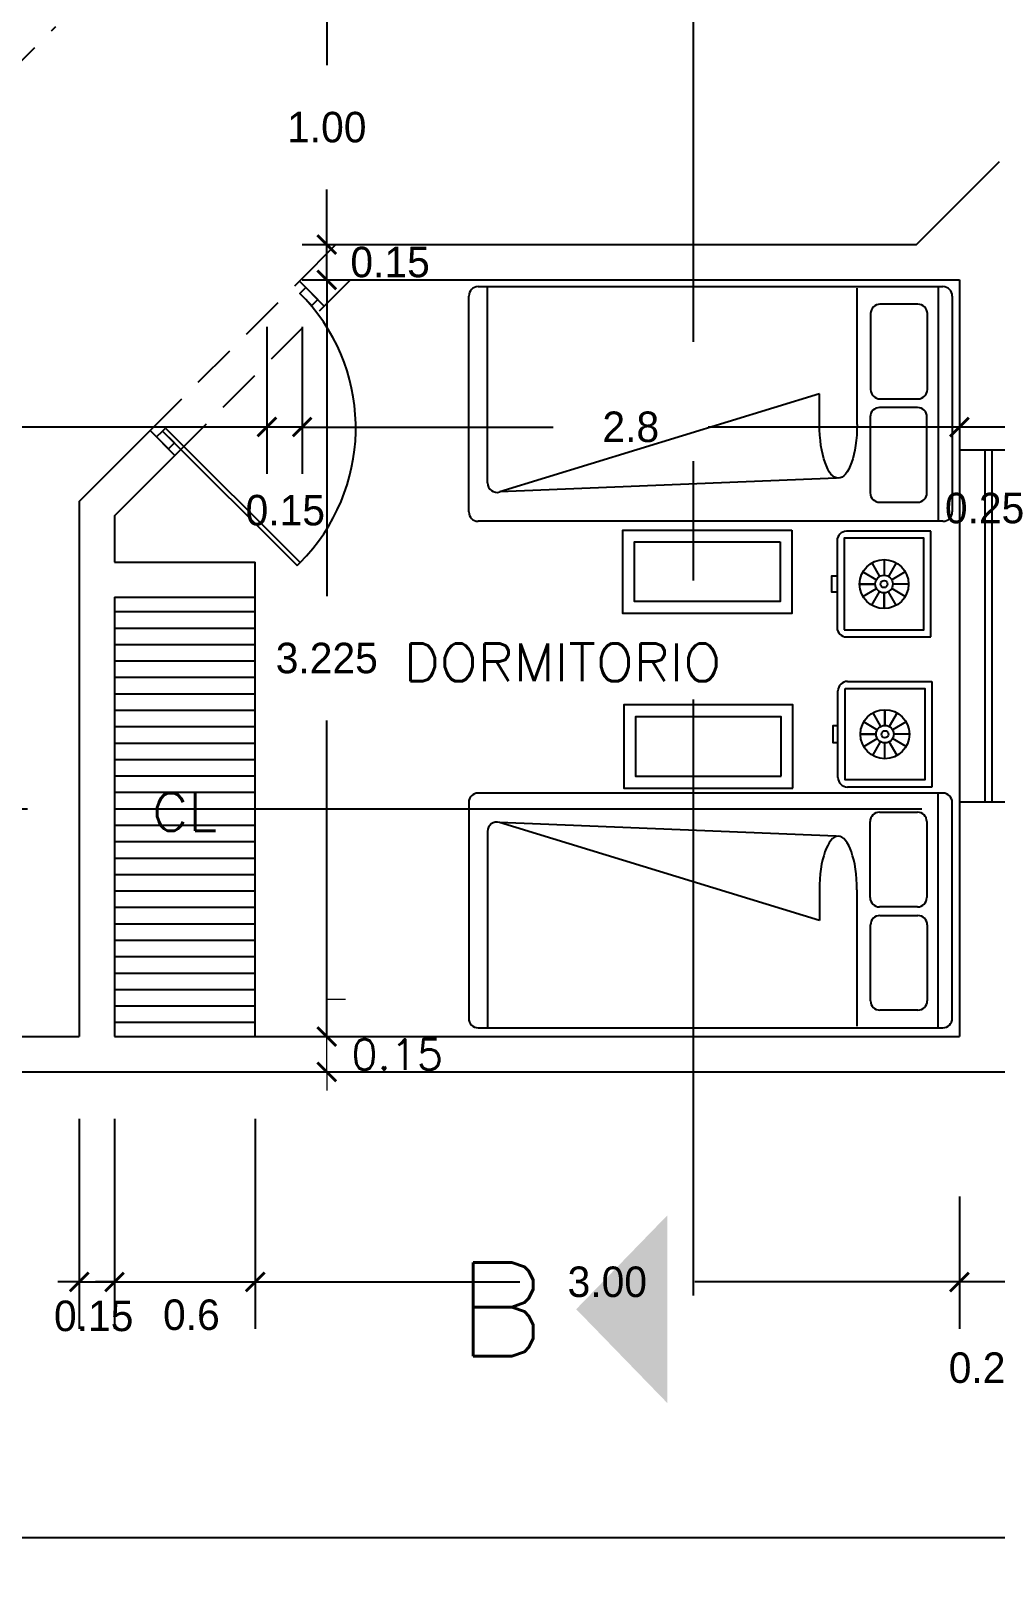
# Model space of a CAD drawing. Header units: millimetres. Extents: x 223 to 336, y 70 to 137.
# Drawn here: x 321.78 to 325.89, y 120.48 to 127.1 of the extents above; entities that cross this region are included whole.
import ezdxf

# ---------------------------------------------------------------- set-up
doc = ezdxf.new("R2010")
doc.units = ezdxf.units.MM
doc.linetypes.add('CENTERX2', pattern=[101.6, 63.5, -12.7, 12.7, -12.7])
doc.linetypes.add('HIDDEN', pattern=[9.525, 6.35, -3.175])
doc.layers.add('COTAS', color=3, linetype='Continuous', lineweight=9)
for name, color, linetype in [('linea-corte', 140, 'CENTERX2'), ('MUEBLES', 253, 'Continuous'), ('MUROS', 5, 'Continuous'), ('MUROS-BAJOS', 40, 'Continuous'), ('pisos', 8, 'Continuous'), ('PROYECCIONES', 6, 'HIDDEN'), ('PUERTAS', 2, 'Continuous'), ('TEXTOS', 4, 'Continuous')]:
    doc.layers.add(name, color=color, linetype=linetype)
doc.layers.add('VENTANAS', color=250, linetype='Continuous', plot=False)
doc.styles.add('ROMANS', font='romans.shx', dxfattribs={"height": 0.05})
doc.dimstyles.new('ISO-25', dxfattribs={"dimtxt": 0.13, "dimasz": 0.08, "dimexe": 0.2, "dimexo": 0.2, "dimgap": 0.2, "dimtad": 0, "dimtih": 1, "dimtoh": 1, "dimdec": 3, "dimdsep": 46, "dimtxsty": 'Standard', "dimblk": 'ARCHTICK', "dimcen": 3, "dimadec": 0, "dimazin": 0, "dimtfac": 1, "dimtdec": 3, "dimtmove": 0, "dimatfit": 3, "dimldrblk": 'ARCHTICK', "dimfxl": 1, "dimarcsym": 0})

# ---------------------------------------------------------------- blocks, each defined once
blk = doc.blocks.new('_ARCHTICK')
at = {"color": 0, "linetype": 'ByBlock', "const_width": 0.15}
blk.add_lwpolyline([(-0.5, -0.5), (0.5, 0.5)], dxfattribs=at)
blk = doc.blocks.new('*D320')
at = {"layer": 'COTAS', "color": 0, "lineweight": -2, "ltscale": 0.05, "transparency": 16777216}
for p, q in [((298.285, 121.981), (298.285, 120.4762)), ((334.345, 121.981), (334.345, 120.4762)), ((298.285, 120.6762), (315.8658, 120.6762)), ((334.345, 120.6762), (316.7642, 120.6762))]:
    blk.add_line(p, q, dxfattribs=at)
at = {"layer": 'Defpoints', "color": 0, "ltscale": 0.05, "transparency": 16777216}
for p in [(298.285, 122.181), (334.345, 122.181), (334.345, 120.6762)]:
    blk.add_point(p, dxfattribs=at)
at = {"layer": 'COTAS', "color": 0, "lineweight": -2, "ltscale": 0.05, "transparency": 16777216, "xscale": 0.08, "yscale": 0.08, "zscale": 0.08, "rotation": 180}
blk.add_blockref('_ARCHTICK', (298.285, 120.6762), dxfattribs=at)
at = {"layer": 'COTAS', "color": 0, "lineweight": -2, "ltscale": 0.05, "transparency": 16777216, "xscale": 0.08, "yscale": 0.08, "zscale": 0.08}
blk.add_blockref('_ARCHTICK', (334.345, 120.6762), dxfattribs=at)
at = {"layer": 'COTAS', "color": 0, "ltscale": 0.05, "transparency": 16777216, "insert": (316.315, 120.6762), "char_height": 0.13, "attachment_point": 5}
blk.add_mtext('36.06', dxfattribs=at)
blk = doc.blocks.new('*D401')
at = {"layer": 'COTAS', "color": 0, "lineweight": -2, "ltscale": 0.05, "transparency": 16777216}
for p, q in [((323.4306, 127.1878), (322.8354, 127.1878)), ((323.0354, 127.1878), (323.0354, 126.9528)), ((323.0354, 126.1878), (323.0354, 126.4228)), ((322.9306, 126.1878), (323.2354, 126.1878))]:
    blk.add_line(p, q, dxfattribs=at)
at = {"layer": 'Defpoints', "color": 0, "ltscale": 0.05, "transparency": 16777216}
for p in [(323.0354, 127.1878), (323.6306, 127.1878), (322.7306, 126.1878)]:
    blk.add_point(p, dxfattribs=at)
at = {"layer": 'COTAS', "color": 0, "lineweight": -2, "ltscale": 0.05, "transparency": 16777216, "xscale": 0.08, "yscale": 0.08, "zscale": 0.08}
for p, rotation in [((323.0354, 127.1878), 90), ((323.0354, 126.1878), 270)]:
    blk.add_blockref('_ARCHTICK', p, dxfattribs=dict(at, rotation=rotation))
at = {"layer": 'COTAS', "color": 0, "ltscale": 0.05, "transparency": 16777216, "insert": (323.0354, 126.6878), "char_height": 0.13, "attachment_point": 5}
blk.add_mtext('1.00', dxfattribs=at)
blk = doc.blocks.new('*D355')
at = {"layer": 'COTAS', "color": 0, "lineweight": -2, "ltscale": 0.05, "transparency": 16777216}
for p, q in [((322.7306, 122.131), (322.7306, 121.5672)), ((325.7306, 122.131), (325.7306, 121.5672)), ((322.7306, 121.7672), (323.8573, 121.7672)), ((325.7306, 121.7672), (324.604, 121.7672))]:
    blk.add_line(p, q, dxfattribs=at)
at = {"layer": 'Defpoints', "color": 0, "ltscale": 0.05, "transparency": 16777216}
for p in [(322.7306, 122.331), (325.7306, 122.331), (322.7306, 121.7672)]:
    blk.add_point(p, dxfattribs=at)
at = {"layer": 'COTAS', "color": 0, "lineweight": -2, "ltscale": 0.05, "transparency": 16777216, "xscale": 0.08, "yscale": 0.08, "zscale": 0.08, "rotation": 180}
blk.add_blockref('_ARCHTICK', (322.7306, 121.7672), dxfattribs=at)
at = {"layer": 'COTAS', "color": 0, "lineweight": -2, "ltscale": 0.05, "transparency": 16777216, "xscale": 0.08, "yscale": 0.08, "zscale": 0.08}
blk.add_blockref('_ARCHTICK', (325.7306, 121.7672), dxfattribs=at)
at = {"layer": 'COTAS', "color": 0, "ltscale": 0.05, "transparency": 16777216, "insert": (324.2306, 121.7672), "char_height": 0.13, "attachment_point": 5}
blk.add_mtext('3.00', dxfattribs=at)
blk = doc.blocks.new('*D328')
at = {"layer": 'COTAS', "color": 0, "lineweight": -2, "ltscale": 0.05, "transparency": 16777216}
for p, q in [((322.9306, 125.8378), (322.9306, 125.2106)), ((325.7306, 125.8378), (325.7306, 125.2106)), ((322.9306, 125.4106), (324.0006, 125.4106)), ((325.7306, 125.4106), (324.6606, 125.4106))]:
    blk.add_line(p, q, dxfattribs=at)
at = {"layer": 'Defpoints', "color": 0, "ltscale": 0.05, "transparency": 16777216}
for p in [(322.9306, 126.0378), (325.7306, 126.0378), (322.9306, 125.4106)]:
    blk.add_point(p, dxfattribs=at)
at = {"layer": 'COTAS', "color": 0, "lineweight": -2, "ltscale": 0.05, "transparency": 16777216, "xscale": 0.08, "yscale": 0.08, "zscale": 0.08, "rotation": 180}
blk.add_blockref('_ARCHTICK', (322.9306, 125.4106), dxfattribs=at)
at = {"layer": 'COTAS', "color": 0, "lineweight": -2, "ltscale": 0.05, "transparency": 16777216, "xscale": 0.08, "yscale": 0.08, "zscale": 0.08}
blk.add_blockref('_ARCHTICK', (325.7306, 125.4106), dxfattribs=at)
at = {"layer": 'COTAS', "color": 0, "ltscale": 0.05, "transparency": 16777216, "insert": (324.3306, 125.4106), "char_height": 0.13, "attachment_point": 5}
blk.add_mtext('2.8', dxfattribs=at)
blk = doc.blocks.new('*D330')
at = {"layer": 'COTAS', "color": 0, "lineweight": -2, "ltscale": 0.05, "transparency": 16777216}
for p, q in [((319.2806, 126.2128), (319.2806, 125.2106)), ((322.7806, 125.8378), (322.7806, 125.2106)), ((319.2806, 125.4106), (320.6465, 125.4106)), ((322.7806, 125.4106), (321.4148, 125.4106))]:
    blk.add_line(p, q, dxfattribs=at)
at = {"layer": 'Defpoints', "color": 0, "ltscale": 0.05, "transparency": 16777216}
for p in [(319.2806, 126.4128), (322.7806, 126.0378), (319.2806, 125.4106)]:
    blk.add_point(p, dxfattribs=at)
at = {"layer": 'COTAS', "color": 0, "lineweight": -2, "ltscale": 0.05, "transparency": 16777216, "xscale": 0.08, "yscale": 0.08, "zscale": 0.08, "rotation": 180}
blk.add_blockref('_ARCHTICK', (319.2806, 125.4106), dxfattribs=at)
at = {"layer": 'COTAS', "color": 0, "lineweight": -2, "ltscale": 0.05, "transparency": 16777216, "xscale": 0.08, "yscale": 0.08, "zscale": 0.08}
blk.add_blockref('_ARCHTICK', (322.7806, 125.4106), dxfattribs=at)
at = {"layer": 'COTAS', "color": 0, "ltscale": 0.05, "transparency": 16777216, "insert": (321.0306, 125.4106), "char_height": 0.13, "attachment_point": 5}
blk.add_mtext('3.40', dxfattribs=at)
blk = doc.blocks.new('*D457')
at = {"layer": 'COTAS', "color": 0, "lineweight": -2, "ltscale": 0.05, "transparency": 16777216}
for p, q in [((322.1307, 122.4627), (322.1307, 121.5672)), ((322.7307, 122.4627), (322.7307, 121.5672)), ((322.1307, 121.7672), (322.0507, 121.7672)), ((322.1307, 121.7672), (322.7307, 121.7672)), ((322.7307, 121.7672), (322.8107, 121.7672))]:
    blk.add_line(p, q, dxfattribs=at)
at = {"layer": 'Defpoints', "color": 0, "ltscale": 0.05, "transparency": 16777216}
for p in [(322.1307, 122.6627), (322.7307, 122.6627), (322.7307, 121.7672)]:
    blk.add_point(p, dxfattribs=at)
at = {"layer": 'COTAS', "color": 0, "lineweight": -2, "ltscale": 0.05, "transparency": 16777216, "xscale": 0.08, "yscale": 0.08, "zscale": 0.08}
blk.add_blockref('_ARCHTICK', (322.1307, 121.7672), dxfattribs=at)
at = {"layer": 'COTAS', "color": 0, "lineweight": -2, "ltscale": 0.05, "transparency": 16777216, "xscale": 0.08, "yscale": 0.08, "zscale": 0.08, "rotation": 180}
blk.add_blockref('_ARCHTICK', (322.7307, 121.7672), dxfattribs=at)
at = {"layer": 'COTAS', "color": 0, "ltscale": 0.05, "transparency": 16777216, "insert": (322.4586, 121.6269), "char_height": 0.13, "attachment_point": 5}
blk.add_mtext('0.6', dxfattribs=at)
blk = doc.blocks.new('*D456')
at = {"layer": 'COTAS', "color": 0, "lineweight": -2, "ltscale": 0.05, "transparency": 16777216}
for p, q in [((321.9807, 122.4627), (321.9807, 121.5672)), ((322.1307, 122.4627), (322.1307, 121.5672)), ((321.9807, 121.7672), (321.9007, 121.7672)), ((321.9807, 121.7672), (322.1307, 121.7672)), ((322.1307, 121.7672), (322.2107, 121.7672))]:
    blk.add_line(p, q, dxfattribs=at)
at = {"layer": 'Defpoints', "color": 0, "ltscale": 0.05, "transparency": 16777216}
for p in [(321.9807, 122.6627), (322.1307, 122.6627), (322.1307, 121.7672)]:
    blk.add_point(p, dxfattribs=at)
at = {"layer": 'COTAS', "color": 0, "lineweight": -2, "ltscale": 0.05, "transparency": 16777216, "xscale": 0.08, "yscale": 0.08, "zscale": 0.08}
blk.add_blockref('_ARCHTICK', (321.9807, 121.7672), dxfattribs=at)
at = {"layer": 'COTAS', "color": 0, "lineweight": -2, "ltscale": 0.05, "transparency": 16777216, "xscale": 0.08, "yscale": 0.08, "zscale": 0.08, "rotation": 180}
blk.add_blockref('_ARCHTICK', (322.1307, 121.7672), dxfattribs=at)
at = {"layer": 'COTAS', "color": 0, "ltscale": 0.05, "transparency": 16777216, "insert": (322.0422, 121.6219), "char_height": 0.13, "attachment_point": 5}
blk.add_mtext('0.15', dxfattribs=at)
blk = doc.blocks.new('*D455')
at = {"layer": 'COTAS', "color": 0, "lineweight": -2, "ltscale": 0.05, "transparency": 16777216}
for p, q in [((321.0307, 122.4627), (321.0307, 121.5672)), ((321.9807, 122.4627), (321.9807, 121.5672)), ((321.0307, 121.7672), (320.9507, 121.7672)), ((321.0307, 121.7672), (321.1215, 121.7672)), ((321.9807, 121.7672), (321.8898, 121.7672)), ((321.9807, 121.7672), (322.0607, 121.7672))]:
    blk.add_line(p, q, dxfattribs=at)
at = {"layer": 'Defpoints', "color": 0, "ltscale": 0.05, "transparency": 16777216}
for p in [(321.0307, 122.6627), (321.9807, 122.6627), (321.9807, 121.7672)]:
    blk.add_point(p, dxfattribs=at)
at = {"layer": 'COTAS', "color": 0, "lineweight": -2, "ltscale": 0.05, "transparency": 16777216, "xscale": 0.08, "yscale": 0.08, "zscale": 0.08}
blk.add_blockref('_ARCHTICK', (321.0307, 121.7672), dxfattribs=at)
at = {"layer": 'COTAS', "color": 0, "lineweight": -2, "ltscale": 0.05, "transparency": 16777216, "xscale": 0.08, "yscale": 0.08, "zscale": 0.08, "rotation": 180}
blk.add_blockref('_ARCHTICK', (321.9807, 121.7672), dxfattribs=at)
at = {"layer": 'COTAS', "color": 0, "ltscale": 0.05, "transparency": 16777216, "insert": (321.5057, 121.7672), "char_height": 0.13, "attachment_point": 5}
blk.add_mtext('0.95', dxfattribs=at)
blk = doc.blocks.new('*D400')
at = {"layer": 'COTAS', "color": 0, "lineweight": -2, "ltscale": 0.05, "transparency": 16777216}
for p, q in [((323.0354, 126.1878), (323.0354, 126.2678)), ((322.9306, 126.1878), (323.2354, 126.1878)), ((323.0354, 126.0378), (323.0354, 126.1878)), ((323.0354, 126.0378), (323.0354, 126.1878)), ((322.9306, 126.0378), (323.2354, 126.0378)), ((323.0354, 126.0378), (323.0354, 125.9578))]:
    blk.add_line(p, q, dxfattribs=at)
at = {"layer": 'Defpoints', "color": 0, "ltscale": 0.05, "transparency": 16777216}
for p in [(322.7306, 126.1878), (323.0354, 126.1878), (322.7306, 126.0378)]:
    blk.add_point(p, dxfattribs=at)
at = {"layer": 'COTAS', "color": 0, "lineweight": -2, "ltscale": 0.05, "transparency": 16777216, "xscale": 0.08, "yscale": 0.08, "zscale": 0.08}
for p, rotation in [((323.0354, 126.1878), 270), ((323.0354, 126.0378), 90)]:
    blk.add_blockref('_ARCHTICK', p, dxfattribs=dict(at, rotation=rotation))
at = {"layer": 'COTAS', "color": 0, "ltscale": 0.05, "transparency": 16777216, "insert": (323.3052, 126.1128), "char_height": 0.13, "attachment_point": 5}
blk.add_mtext('0.15', dxfattribs=at)
blk = doc.blocks.new('*D331')
at = {"layer": 'COTAS', "color": 0, "lineweight": -2, "ltscale": 0.05, "transparency": 16777216}
for p, q in [((322.9306, 126.0378), (323.2354, 126.0378)), ((323.0354, 126.0378), (323.0354, 124.6903)), ((323.0354, 122.8128), (323.0354, 124.1603)), ((322.9306, 122.8128), (323.2354, 122.8128))]:
    blk.add_line(p, q, dxfattribs=at)
at = {"layer": 'Defpoints', "color": 0, "ltscale": 0.05, "transparency": 16777216}
for p in [(322.7306, 126.0378), (323.0354, 126.0378), (322.7306, 122.8128)]:
    blk.add_point(p, dxfattribs=at)
at = {"layer": 'COTAS', "color": 0, "lineweight": -2, "ltscale": 0.05, "transparency": 16777216, "xscale": 0.08, "yscale": 0.08, "zscale": 0.08}
for p, rotation in [((323.0354, 126.0378), 90), ((323.0354, 122.8128), 270)]:
    blk.add_blockref('_ARCHTICK', p, dxfattribs=dict(at, rotation=rotation))
at = {"layer": 'COTAS', "color": 0, "ltscale": 0.05, "transparency": 16777216, "insert": (323.0354, 124.4253), "char_height": 0.13, "attachment_point": 5}
blk.add_mtext('3.225', dxfattribs=at)
blk = doc.blocks.new('*D329')
at = {"layer": 'COTAS', "color": 0, "lineweight": -2, "ltscale": 0.05, "transparency": 16777216}
for p, q in [((322.7806, 125.8378), (322.7806, 125.2106)), ((322.9306, 125.8378), (322.9306, 125.2106)), ((322.7806, 125.4106), (322.7006, 125.4106)), ((322.9306, 125.4106), (322.7806, 125.4106)), ((322.9306, 125.4106), (323.0106, 125.4106))]:
    blk.add_line(p, q, dxfattribs=at)
at = {"layer": 'Defpoints', "color": 0, "ltscale": 0.05, "transparency": 16777216}
for p in [(322.7806, 126.0378), (322.9306, 126.0378), (322.7806, 125.4106)]:
    blk.add_point(p, dxfattribs=at)
at = {"layer": 'COTAS', "color": 0, "lineweight": -2, "ltscale": 0.05, "transparency": 16777216, "xscale": 0.08, "yscale": 0.08, "zscale": 0.08}
blk.add_blockref('_ARCHTICK', (322.7806, 125.4106), dxfattribs=at)
at = {"layer": 'COTAS', "color": 0, "lineweight": -2, "ltscale": 0.05, "transparency": 16777216, "xscale": 0.08, "yscale": 0.08, "zscale": 0.08, "rotation": 180}
blk.add_blockref('_ARCHTICK', (322.9306, 125.4106), dxfattribs=at)
at = {"layer": 'COTAS', "color": 0, "ltscale": 0.05, "transparency": 16777216, "insert": (322.8586, 125.0554), "char_height": 0.13, "attachment_point": 5}
blk.add_mtext('0.15', dxfattribs=at)
blk = doc.blocks.new('*D354')
at = {"layer": 'COTAS', "color": 0, "lineweight": -2, "ltscale": 0.05, "transparency": 16777216}
for p, q in [((325.7306, 122.131), (325.7306, 121.5672)), ((325.9806, 121.981), (325.9806, 121.5672)), ((325.7306, 121.7672), (325.6506, 121.7672)), ((325.9806, 121.7672), (325.7306, 121.7672)), ((325.9806, 121.7672), (326.0606, 121.7672))]:
    blk.add_line(p, q, dxfattribs=at)
at = {"layer": 'Defpoints', "color": 0, "ltscale": 0.05, "transparency": 16777216}
for p in [(325.7306, 122.331), (325.9806, 122.181), (325.7306, 121.7672)]:
    blk.add_point(p, dxfattribs=at)
at = {"layer": 'COTAS', "color": 0, "lineweight": -2, "ltscale": 0.05, "transparency": 16777216, "xscale": 0.08, "yscale": 0.08, "zscale": 0.08}
blk.add_blockref('_ARCHTICK', (325.7306, 121.7672), dxfattribs=at)
at = {"layer": 'COTAS', "color": 0, "lineweight": -2, "ltscale": 0.05, "transparency": 16777216, "xscale": 0.08, "yscale": 0.08, "zscale": 0.08, "rotation": 180}
blk.add_blockref('_ARCHTICK', (325.9806, 121.7672), dxfattribs=at)
at = {"layer": 'COTAS', "color": 0, "ltscale": 0.05, "transparency": 16777216, "insert": (325.8545, 121.4012), "char_height": 0.13, "attachment_point": 5}
blk.add_mtext('0.25', dxfattribs=at)
blk = doc.blocks.new('*D327')
at = {"layer": 'COTAS', "color": 0, "lineweight": -2, "ltscale": 0.05, "transparency": 16777216}
for p, q in [((325.9806, 126.2079), (325.9806, 125.2106)), ((325.7306, 125.8378), (325.7306, 125.2106)), ((325.7306, 125.4106), (325.6506, 125.4106)), ((325.9806, 125.4106), (325.7306, 125.4106)), ((325.9806, 125.4106), (326.0606, 125.4106))]:
    blk.add_line(p, q, dxfattribs=at)
at = {"layer": 'Defpoints', "color": 0, "ltscale": 0.05, "transparency": 16777216}
for p in [(325.9806, 126.4079), (325.7306, 126.0378), (325.7306, 125.4106)]:
    blk.add_point(p, dxfattribs=at)
at = {"layer": 'COTAS', "color": 0, "lineweight": -2, "ltscale": 0.05, "transparency": 16777216, "xscale": 0.08, "yscale": 0.08, "zscale": 0.08}
blk.add_blockref('_ARCHTICK', (325.7306, 125.4106), dxfattribs=at)
at = {"layer": 'COTAS', "color": 0, "lineweight": -2, "ltscale": 0.05, "transparency": 16777216, "xscale": 0.08, "yscale": 0.08, "zscale": 0.08, "rotation": 180}
blk.add_blockref('_ARCHTICK', (325.9806, 125.4106), dxfattribs=at)
at = {"layer": 'COTAS', "color": 0, "ltscale": 0.05, "transparency": 16777216, "insert": (325.838, 125.0644), "char_height": 0.13, "attachment_point": 5}
blk.add_mtext('0.25', dxfattribs=at)

msp = doc.modelspace()

# ---------------------------------------------------------------- hatches: boundary and pattern name
at = {"layer": 'pisos', "ltscale": 0.05}
h = msp.add_hatch(dxfattribs=at)
h.set_pattern_fill('_USER', color=256, scale=0.07, style=0, pattern_type=0)
h.set_pattern_definition([(0, (56.68888, 256.013836), (0, -0.07), [])])
h.paths.add_polyline_path([(322.73064, 122.81281), (322.13064, 122.81281), (322.13064, 124.68531), (322.73064, 124.68531)])
h.paths.add_polyline_path([(322.21827, 123.87715), (322.62563, 123.87715), (322.62563, 123.62897), (322.21827, 123.62897)], flags=24)

# ---------------------------------------------------------------- linework, layer by layer
at = {"layer": 'COTAS', "ltscale": 0.05}
for p, q in [((323.03539, 122.97281), (323.11539, 122.97281)), ((323.03539, 122.81281), (323.03539, 122.97281)), ((322.93064, 122.81281), (323.23539, 122.81281)), ((323.03539, 122.66281), (323.03539, 122.81281)), ((322.93064, 122.66281), (323.23539, 122.66281)), ((323.03539, 122.66281), (323.03539, 122.58281))]:
    msp.add_line(p, q, dxfattribs=at)
at = {"layer": 'linea-corte', "ltscale": 0.04}
msp.add_line((324.59687, 136.44118), (324.59687, 121.26045), dxfattribs=at)
at = {"layer": 'linea-corte', "ltscale": 0.05}
msp.add_line((335.73083, 123.78159), (297.15788, 123.78159), dxfattribs=at)
msp.add_lwpolyline([(324.48628, 121.65114, 0.8, 0, 0), (324.09813, 121.65114, 0, 0, 0)], format="xyseb", dxfattribs=at)
at = {"layer": 'MUEBLES'}
for p, q in [((323.68054, 126.00864), (325.66054, 126.00864)), ((323.72054, 125.1721), (323.72054, 126.00864)), ((325.64054, 126.00864), (325.64054, 125.00864)), ((323.64054, 125.04864), (323.64054, 125.96864)), ((325.29467, 125.42124), (325.29467, 126.00175)), ((325.70054, 125.96864), (325.70054, 125.04864)), ((325.35242, 125.89372), (325.35242, 125.57025)), ((325.55417, 125.93372), (325.39242, 125.93372)), ((325.59417, 125.57025), (325.59417, 125.89372)), ((325.13467, 125.55148), (323.77226, 125.13386)), ((325.13467, 125.42124), (325.13467, 125.55148)), ((325.55242, 125.49366), (325.39066, 125.49366)), ((325.39242, 125.53025), (325.55417, 125.53025)), ((325.35066, 125.45366), (325.35066, 125.13019)), ((325.59242, 125.13019), (325.59242, 125.45366)), ((325.20648, 125.19217), (323.77226, 125.13386)), ((325.39066, 125.09019), (325.55242, 125.09019)), ((325.66054, 125.00864), (323.68054, 125.00864)), ((325.6097, 124.96619), (325.2497, 124.96619)), ((325.6097, 124.51619), (325.6097, 124.96619)), ((325.2097, 124.92619), (325.2097, 124.55619)), ((325.35751, 124.83159), (325.39097, 124.77363)), ((325.4097, 124.84557), (325.4097, 124.77864)), ((325.4097, 124.84557), (325.4097, 124.77864)), ((325.46189, 124.83159), (325.42843, 124.77363)), ((325.3193, 124.79338), (325.37726, 124.75992)), ((325.5001, 124.79338), (325.44214, 124.75992)), ((325.30532, 124.74119), (325.37225, 124.74119)), ((325.37225, 124.74119), (325.30532, 124.74119)), ((325.3193, 124.689), (325.37726, 124.72246)), ((325.35751, 124.65079), (325.39097, 124.70875)), ((325.4097, 124.70374), (325.4097, 124.63681)), ((325.4097, 124.63681), (325.4097, 124.70374)), ((325.46189, 124.65079), (325.42843, 124.70875)), ((325.5001, 124.689), (325.44214, 124.72246)), ((325.51408, 124.74119), (325.44715, 124.74119)), ((325.2497, 124.51619), (325.6097, 124.51619)), ((325.25346, 124.32647), (325.61346, 124.32647)), ((325.61346, 124.32647), (325.61346, 123.87647)), ((325.21346, 123.91647), (325.21346, 124.28647)), ((325.36127, 124.19186), (325.39473, 124.1339)), ((325.41346, 124.20585), (325.41346, 124.13892)), ((325.41346, 124.13892), (325.41346, 124.20585)), ((325.46565, 124.19186), (325.43218, 124.1339)), ((325.376, 124.10147), (325.30908, 124.10147)), ((325.30908, 124.10147), (325.376, 124.10147)), ((325.32306, 124.15366), (325.38102, 124.12019)), ((325.50385, 124.15366), (325.44589, 124.12019)), ((325.51784, 124.10147), (325.45091, 124.10147)), ((325.32306, 124.04928), (325.38102, 124.08274)), ((325.36127, 124.01107), (325.39473, 124.06903)), ((325.41346, 123.99709), (325.41346, 124.06401)), ((325.41346, 123.99709), (325.41346, 124.06401)), ((325.46565, 124.01107), (325.43218, 124.06903)), ((325.50385, 124.04928), (325.44589, 124.08274)), ((325.6601, 123.8505), (323.6801, 123.8505)), ((325.61346, 123.87647), (325.25346, 123.87647)), ((325.6401, 122.8505), (325.6401, 123.8505)), ((323.6401, 123.8105), (323.6401, 122.8905)), ((325.39022, 123.76895), (325.55198, 123.76895)), ((325.7001, 122.8905), (325.7001, 123.8105)), ((325.20603, 123.66696), (323.77182, 123.72528)), ((325.13422, 123.30765), (323.77182, 123.72528)), ((325.35022, 123.40548), (325.35022, 123.72895)), ((325.59198, 123.72895), (325.59198, 123.40548)), ((323.7201, 123.68703), (323.7201, 122.8505)), ((325.13422, 123.43789), (325.13422, 123.30765)), ((325.29422, 123.43789), (325.29422, 122.85738)), ((325.55198, 123.36548), (325.39022, 123.36548)), ((325.39197, 123.32888), (325.55373, 123.32888)), ((325.35197, 122.96542), (325.35197, 123.28888)), ((325.59373, 123.28888), (325.59373, 122.96542)), ((325.55373, 122.92542), (325.39197, 122.92542)), ((323.6801, 122.8505), (325.6601, 122.8505))]:
    msp.add_line(p, q, dxfattribs=at)
for points in [[(325.01706, 124.97059), (325.01706, 124.61647), (324.29671, 124.61647), (324.29671, 124.97059)], [(324.96706, 124.92059), (324.96706, 124.66647), (324.34671, 124.66647), (324.34671, 124.92059)], [(325.2397, 124.54619), (325.5797, 124.54619), (325.5797, 124.93619), (325.2397, 124.93619)], [(325.2097, 124.77622), (325.2097, 124.70616), (325.18763, 124.70616), (325.18763, 124.77622)], [(325.24346, 124.29647), (325.58346, 124.29647), (325.58346, 123.90647), (325.24346, 123.90647)], [(325.02082, 123.87206), (325.02082, 124.22619), (324.30047, 124.22619), (324.30047, 123.87206)], [(324.97082, 123.92206), (324.97082, 124.17619), (324.35047, 124.17619), (324.35047, 123.92206)], [(325.21346, 124.06644), (325.21346, 124.13649), (325.19138, 124.13649), (325.19138, 124.06644)]]:
    msp.add_lwpolyline(points, close=True, dxfattribs=at)
for centre, radius in [((325.4097, 124.74119), 0.10438), ((325.4097, 124.74119), 0.03745), ((325.4097, 124.74119), 0.01509), ((325.41346, 124.10147), 0.10438), ((325.41346, 124.10147), 0.03745), ((325.41346, 124.10147), 0.01509)]:
    msp.add_circle(centre, radius, dxfattribs=at)
for centre, start, end in [((323.68054, 125.96864), 90, 180), ((325.66054, 125.96864), 0, 90), ((325.39242, 125.89372), 90, 180), ((325.55417, 125.89372), 0, 90), ((325.39242, 125.57025), 180, 270), ((325.55417, 125.57025), 270, 0), ((325.39066, 125.45366), 90, 180), ((325.55242, 125.45366), 0, 90), ((323.76054, 125.1721), 180, 287.042122), ((325.39066, 125.13019), 180, 270), ((325.55242, 125.13019), 270, 0), ((323.68054, 125.04864), 180, 270), ((325.66054, 125.04864), 270, 0), ((325.2497, 124.92619), 90, 180), ((325.2497, 124.55619), 180, 270), ((325.25346, 124.28647), 90, 180), ((325.25346, 123.91647), 180, 270), ((323.6801, 123.8105), 90, 180), ((325.6601, 123.8105), 0, 90), ((325.39022, 123.72895), 90, 180), ((325.55198, 123.72895), 0, 90), ((323.7601, 123.68703), 72.957878, 180), ((325.39022, 123.40548), 180, 270), ((325.55198, 123.40548), 270, 0), ((325.39197, 123.28888), 90, 180), ((325.55373, 123.28888), 0, 90), ((325.39197, 122.96542), 180, 270), ((325.55373, 122.96542), 270, 0), ((323.6801, 122.8905), 180, 270), ((325.6601, 122.8905), 270, 0)]:
    msp.add_arc(centre, 0.04, start, end, dxfattribs=at)
at = {"layer": 'MUEBLES', "extrusion": (0, 0, -1)}
msp.add_ellipse((325.21467, 125.42124), major_axis=(0, -0.2289), ratio=0.3494982, start_param=4.712389, end_param=7.8539816, dxfattribs=at)
at = {"layer": 'MUEBLES'}
msp.add_ellipse((325.21422, 123.43789), major_axis=(0, 0.2289), ratio=0.3494982, start_param=4.712389, end_param=7.8539816, dxfattribs=at)
at = {"layer": 'MUROS'}
for p, q in [((325.5484, 126.18781), (325.90196, 126.54136)), ((323.07459, 126.18781), (325.5484, 126.18781)), ((323.13673, 126.03781), (325.73064, 126.03781)), ((325.73064, 125.31281), (325.98064, 125.31281)), ((325.73064, 123.81281), (330.43064, 123.81281)), ((314.61814, 122.81281), (321.98064, 122.81281)), ((322.13064, 122.81281), (325.73064, 122.81281)), ((305.24661, 122.66234), (325.98064, 122.66281))]:
    msp.add_line(p, q, dxfattribs=at)
at = {"layer": 'MUROS', "ltscale": 0.05}
for p, q in [((322.91883, 126.03205), (323.07459, 126.18781)), ((322.91883, 126.03205), (323.0249, 125.92598)), ((323.0249, 125.92598), (323.13673, 126.03781)), ((325.73064, 126.03781), (325.73064, 125.31281)), ((321.98064, 125.09385), (322.28244, 125.39565)), ((322.28244, 125.39565), (322.3885, 125.28958)), ((322.13064, 125.03172), (322.3885, 125.28958)), ((321.98064, 125.09385), (321.98064, 122.81281)), ((322.13064, 125.03172), (322.13064, 124.83531)), ((322.13064, 124.83531), (322.73064, 124.83531)), ((322.73064, 124.68531), (322.73064, 124.83531)), ((322.13064, 124.68531), (322.73064, 124.68531)), ((322.13064, 124.68531), (322.13064, 122.81281)), ((325.73064, 123.81281), (325.73064, 122.81281)), ((325.73064, 123.81281), (325.98064, 123.81281))]:
    msp.add_line(p, q, dxfattribs=at)
at = {"layer": 'MUROS-BAJOS', "ltscale": 0.05}
msp.add_line((325.73064, 125.31281), (325.73064, 123.81281), dxfattribs=at)
at = {"layer": 'pisos', "ltscale": 0.05}
msp.add_line((322.73064, 122.81281), (322.73064, 124.68531), dxfattribs=at)
at = {"layer": 'PROYECCIONES', "ltscale": 0.03}
for p, q in [((321.24571, 126.48352), (321.88114, 127.11726)), ((322.28244, 125.39565), (322.91883, 126.03205)), ((322.3885, 125.28958), (323.0249, 125.92598))]:
    msp.add_line(p, q, dxfattribs=at)
at = {"layer": 'PUERTAS', "color": 1}
for p, q in [((322.33547, 125.39353), (322.3482, 125.40626)), ((322.33547, 125.39353), (322.90879, 124.82021)), ((322.3482, 125.40626), (322.92152, 124.83294)), ((322.90879, 124.82021), (322.92152, 124.83294))]:
    msp.add_line(p, q, dxfattribs=at)
for points in [[(322.94641, 126.00447), (322.92095, 125.97901), (322.97187, 125.9281), (322.99732, 125.95356)], [(322.31001, 125.36807), (322.33547, 125.39353), (322.38638, 125.34262), (322.36093, 125.31716)]]:
    msp.add_lwpolyline(points, close=True, dxfattribs=at)
at = {"layer": 'PUERTAS'}
msp.add_arc((322.3482, 125.40626), 0.8108, 315, 42.455196, dxfattribs=at)
at = {"layer": 'VENTANAS', "ltscale": 0.05}
for p, q in [((325.84064, 123.81281), (325.84064, 125.31281)), ((325.87064, 123.81281), (325.87064, 125.31281))]:
    msp.add_line(p, q, dxfattribs=at)

# ---------------------------------------------------------------- block references
at = {"layer": 'COTAS', "ltscale": 0.05, "xscale": 0.08, "yscale": 0.08, "zscale": 0.08}
for p, rotation in [((323.03539, 122.81281), 270), ((323.03539, 122.66281), 90)]:
    msp.add_blockref('_ARCHTICK', p, dxfattribs=dict(at, rotation=rotation))

# ---------------------------------------------------------------- texts
at = {"layer": 'COTAS', "style": 'ROMANS'}
msp.add_text('0.15', height=0.13, dxfattribs=at).set_placement((323.14042, 122.67172))
at = {"layer": 'linea-corte', "style": 'ROMANS', "width": 1.065916}
msp.add_text('B', height=0.4, dxfattribs=at).set_placement((323.58584, 121.4507))
at = {"layer": 'TEXTOS', "style": 'ROMANS', "width": 1.065916}
for s, p in [('DORMITORIO', (323.36353, 124.32736)), ('CL', (322.29136, 123.69021))]:
    msp.add_text(s, height=0.16, dxfattribs=at).set_placement(p)

# ---------------------------------------------------------------- dimensions: what is measured, and where the dimension line sits
at = {"layer": 'COTAS', "ltscale": 0.05}
dim = msp.add_linear_dim(base=(323.03539, 127.18781), p1=(322.73064, 126.18781), p2=(323.63064, 127.18781), angle=90, text='1.00', dimstyle='ISO-25', override={"dimscale": 1, "dimtmove": 1}, dxfattribs=at)
dim.commit()
dim.dimension.update_dxf_attribs({"geometry": '*D401', "text_midpoint": (323.03539, 126.68781)})
for base, p1, p2, text, picture, middle in [((319.28064, 125.41065), (322.78064, 126.03781), (319.28064, 126.41281), '3.40', '*D330', (321.03064, 125.41065)), ((322.73064, 121.76717), (325.73064, 122.33104), (322.73064, 122.33104), '3.00', '*D355', (324.23064, 121.76717))]:
    dim = msp.add_linear_dim(base=base, p1=p1, p2=p2, text=text, dimstyle='ISO-25', override={"dimscale": 1, "dimtmove": 1}, dxfattribs=at)
    dim.commit()
    dim.dimension.update_dxf_attribs({"geometry": picture, "text_midpoint": middle})
for base, p1, p2, picture, middle in [((325.73064, 125.41065), (325.98064, 126.40791), (325.73064, 126.03781), '*D327', (325.83798, 125.06438)), ((322.78064, 125.41065), (322.93064, 126.03781), (322.78064, 126.03781), '*D329', (322.85862, 125.05537)), ((322.13067, 121.76717), (321.98067, 122.66272), (322.13067, 122.66272), '*D456', (322.04222, 121.62185)), ((322.73067, 121.76717), (322.13067, 122.66272), (322.73067, 122.66273), '*D457', (322.45861, 121.62686)), ((325.73064, 121.76717), (325.98064, 122.18104), (325.73064, 122.33104), '*D354', (325.85452, 121.4012))]:
    dim = msp.add_linear_dim(base=base, p1=p1, p2=p2, dimstyle='ISO-25', override={"dimscale": 1, "dimtmove": 1}, dxfattribs=at)
    dim.commit()
    dim.dimension.update_dxf_attribs({"geometry": picture, "text_midpoint": middle, "dimtype": 160})
dim = msp.add_linear_dim(base=(323.03539, 126.18781), p1=(322.73064, 126.03781), p2=(322.73064, 126.18781), angle=90, dimstyle='ISO-25', override={"dimscale": 1, "dimtmove": 1}, dxfattribs=at)
dim.commit()
dim.dimension.update_dxf_attribs({"geometry": '*D400', "text_midpoint": (323.3052, 126.11281), "dimtype": 160})
dim = msp.add_linear_dim(base=(323.03539, 126.03781), p1=(322.73064, 122.81281), p2=(322.73064, 126.03781), angle=90, dimstyle='ISO-25', override={"dimscale": 1, "dimtmove": 1}, dxfattribs=at)
dim.commit()
dim.dimension.update_dxf_attribs({"geometry": '*D331', "text_midpoint": (323.03539, 124.42531)})
for base, p1, p2, override, picture, middle in [((322.93064, 125.41065), (325.73064, 126.03781), (322.93064, 126.03781), {"dimscale": 1, "dimtmove": 1}, '*D328', (324.33064, 125.41065)), ((321.98067, 121.76717), (321.03067, 122.6627), (321.98067, 122.66272), {"dimscale": 1, "dimtmove": 1}, '*D455', (321.50567, 121.76717)), ((334.345, 120.67623), (298.285, 122.18104), (334.345, 122.18104), {"dimscale": 1}, '*D320', (316.315, 120.67623))]:
    dim = msp.add_linear_dim(base=base, p1=p1, p2=p2, dimstyle='ISO-25', override=override, dxfattribs=at)
    dim.commit()
    dim.dimension.update_dxf_attribs({"geometry": picture, "text_midpoint": middle})

doc.saveas('drawing.dxf')
